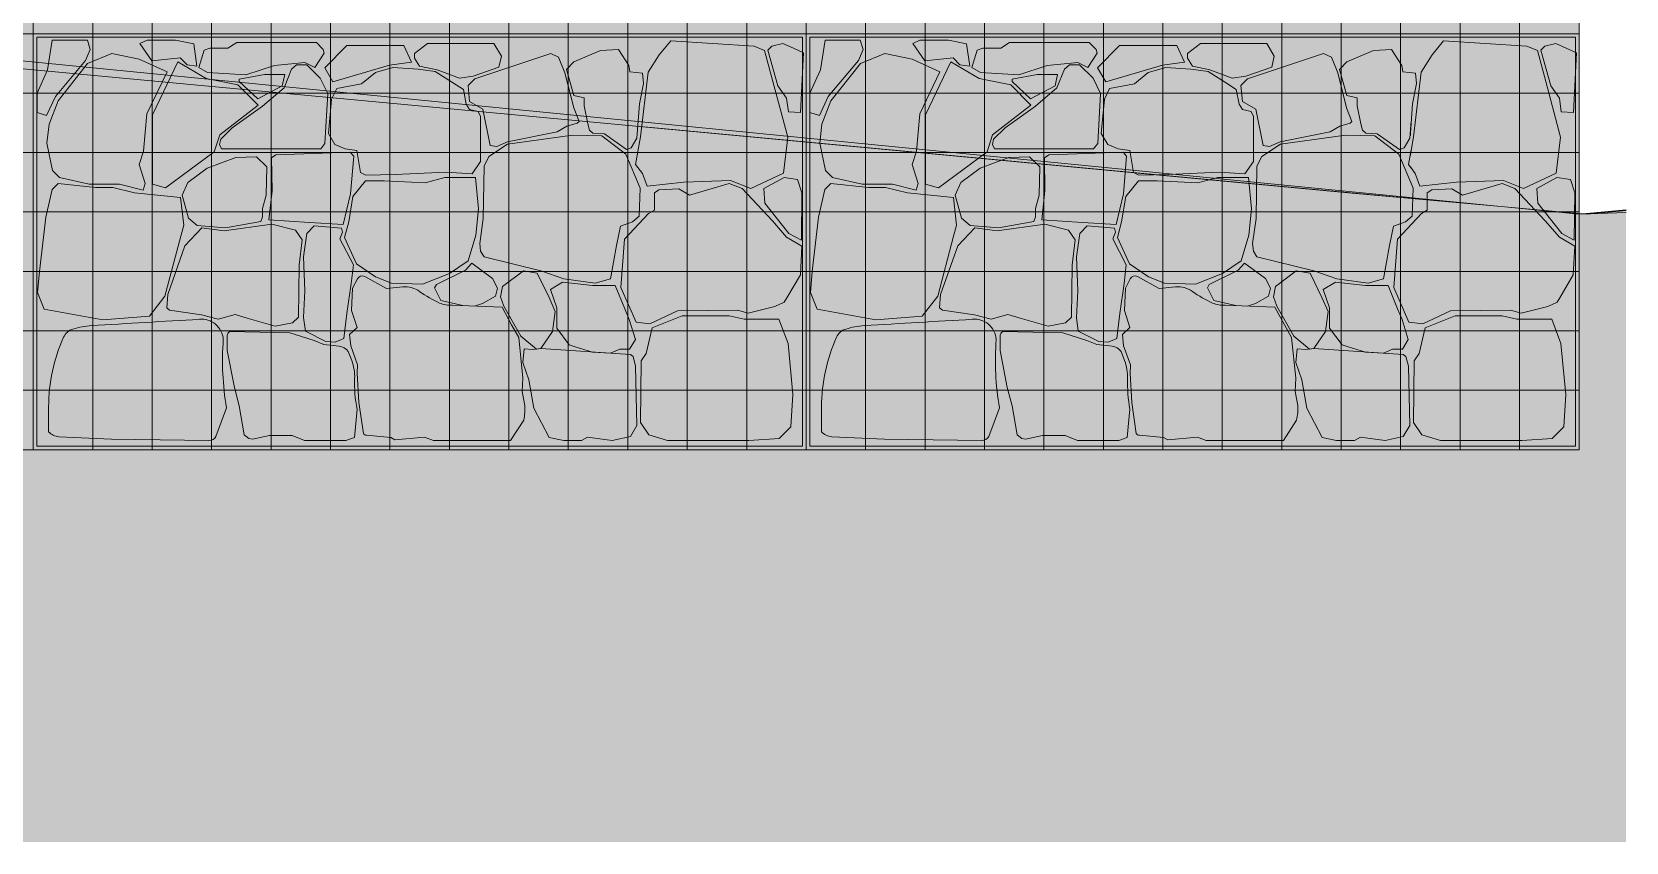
# Model space of a CAD drawing. Header units: centimetres. Extents: x -4381 to 5639, y -3920 to 4826.
# Drawn here: x 189.144 to 191.991, y 0.996 to 2.444 of the extents above; entities that cross this region are included whole.
import ezdxf
from ezdxf.xclip import XClip

# ---------------------------------------------------------------- set-up
doc = ezdxf.new("R2010")
doc.units = ezdxf.units.CM
doc.header["$MEASUREMENT"] = 0
doc.header["$XCLIPFRAME"] = 0
doc.set_wipeout_variables(frame=1)
doc.linetypes.add('Wipeout_Contour', pattern=[100, 0, -100])
for name, color, linetype in [('0- SITE', 7, 'Continuous'), ('Drawing & Figure', 7, 'Continuous'), ('Mur de clôture', 7, 'Continuous')]:
    doc.layers.add(name, color=color, linetype=linetype)
for name, color, linetype, lineweight in [('0- SITE_Pen_No__1', 7, 'Continuous', 5), ('0- SITE_Pen_No__18', 9, 'Continuous', 5), ('0_Pen_No__1', 7, 'Continuous', 5), ('Mur de clôture_Pen_No__7', 7, 'Continuous', 5), ('net_Pen_No__1', 7, 'Continuous', 5)]:
    doc.layers.add(name, color=color, linetype=linetype, lineweight=lineweight)
for name, color, linetype, lineweight, true_color in [('0- SITE_Pen_No__102', 7, 'Continuous', 5, 0xcccccc), ('0- SITE_Pen_No__180', 7, 'Continuous', 5, 0xe2e3c6), ('cad-block.com_Pen_No__62', 7, 'Continuous', 5, 0xaaaaaa), ('hatch stone_Pen_No__254', 7, 'Continuous', 13, 0xe8e8e8), ('Mur de clôture_Pen_No__178', 7, 'Continuous', 5, 0xbda888)]:
    doc.layers.add(name, color=color, linetype=linetype, lineweight=lineweight, true_color=true_color)

# ---------------------------------------------------------------- blocks, each defined once
blk = doc.blocks.new('Drawing_15_15', base_point=(-267.6734, 10.6179))
at = {"layer": 'hatch stone_Pen_No__254', "linetype": 'Continuous', "ltscale": 10}
for points in [[(189.1701, 2.294), (189.186, 2.3285), (189.2398, 2.3924), (189.2482, 2.4119), (189.2431, 2.4286), (189.1802, 2.4286), (189.1721, 2.3758), (189.1533, 2.3342), (189.1533, 2.2998)], [(189.3584, 2.3922), (189.4087, 2.3971), (189.4212, 2.3847), (189.4388, 2.3825), (189.433, 2.422), (189.4007, 2.4286), (189.3498, 2.4286), (189.3368, 2.423)], [(189.4516, 2.4109), (189.4424, 2.3798), (189.4576, 2.3712), (189.5262, 2.3668), (189.577, 2.3834), (189.6317, 2.389), (189.6494, 2.3798), (189.6662, 2.4059), (189.6642, 2.4122), (189.652, 2.4245), (189.5098, 2.4245), (189.4941, 2.4144), (189.462, 2.4144)], [(189.978, 2.3808), (189.9824, 2.4004), (189.9692, 2.423), (189.8504, 2.423), (189.8272, 2.4051), (189.8275, 2.3967), (189.8364, 2.3822), (189.8676, 2.3759), (189.9075, 2.361), (189.9318, 2.3643)], [(190.2425, 2.1679), (190.308, 2.1749), (190.3917, 2.1784), (190.4277, 2.164), (190.486, 2.1915), (190.4938, 2.2553), (190.4674, 2.3552), (190.4523, 2.4102), (190.4336, 2.4183), (190.2848, 2.4276), (190.2644, 2.4027), (190.2445, 2.3719), (190.2309, 2.2564), (190.2221, 2.2069), (190.2342, 2.1909)], [(190.5166, 2.2994), (190.5218, 2.4061), (190.5038, 2.4145), (190.4849, 2.4227), (190.4654, 2.4179), (190.4582, 2.4107), (190.4761, 2.3472), (190.4918, 2.325), (190.495, 2.3011)], [(190.5502, 2.294), (190.5662, 2.3285), (190.62, 2.3924), (190.6284, 2.4119), (190.6233, 2.4286), (190.5604, 2.4286), (190.5522, 2.3758), (190.5334, 2.3342), (190.5334, 2.2998)], [(190.7386, 2.3922), (190.7889, 2.3971), (190.8013, 2.3847), (190.819, 2.3825), (190.8131, 2.422), (190.7809, 2.4286), (190.7299, 2.4286), (190.717, 2.423)], [(190.8318, 2.4109), (190.8226, 2.3798), (190.8378, 2.3712), (190.9064, 2.3668), (190.9572, 2.3834), (191.0118, 2.389), (191.0296, 2.3798), (191.0463, 2.4059), (191.0444, 2.4122), (191.0321, 2.4245), (190.89, 2.4245), (190.8742, 2.4144), (190.8421, 2.4144)], [(191.3582, 2.3808), (191.3626, 2.4004), (191.3494, 2.423), (191.2306, 2.423), (191.2073, 2.4051), (191.2077, 2.3967), (191.2165, 2.3822), (191.2477, 2.3759), (191.2876, 2.361), (191.312, 2.3643)], [(191.6227, 2.1679), (191.6881, 2.1749), (191.7719, 2.1784), (191.8078, 2.164), (191.8661, 2.1915), (191.8739, 2.2553), (191.8475, 2.3552), (191.8324, 2.4102), (191.8138, 2.4183), (191.665, 2.4276), (191.6445, 2.4027), (191.6247, 2.3719), (191.6111, 2.2564), (191.6023, 2.2069), (191.6144, 2.1909)], [(191.8967, 2.2994), (191.902, 2.4061), (191.884, 2.4145), (191.865, 2.4227), (191.8455, 2.4179), (191.8383, 2.4107), (191.8563, 2.3472), (191.8719, 2.325), (191.8751, 2.3011)], [(189.3426, 2.1611), (189.3466, 2.1727), (189.3357, 2.2068), (189.3436, 2.2306), (189.3494, 2.2971), (189.3854, 2.3725), (189.3355, 2.3951), (189.287, 2.405), (189.2433, 2.3869), (189.1907, 2.3203), (189.1748, 2.2785), (189.1707, 2.2449), (189.1808, 2.196), (189.1933, 2.1835), (189.2462, 2.1714), (189.3004, 2.1714)], [(189.6814, 2.3546), (189.7827, 2.3842), (189.822, 2.3898), (189.8084, 2.4195), (189.7062, 2.4195), (189.6669, 2.3797)], [(189.9624, 2.2404), (189.974, 2.2388), (189.9931, 2.2474), (190.0819, 2.2649), (190.0992, 2.2752), (190.1178, 2.2804), (190.1211, 2.2836), (190.1115, 2.3078), (190.096, 2.3707), (190.0843, 2.3983), (190.0705, 2.4049), (189.9349, 2.3599), (189.9228, 2.3477), (189.9253, 2.3191), (189.9491, 2.3054)], [(190.14, 2.2678), (190.146, 2.2628), (190.1663, 2.2618), (190.2059, 2.2336), (190.2142, 2.2364), (190.2242, 2.2538), (190.229, 2.315), (190.2362, 2.3517), (190.2345, 2.3699), (190.2116, 2.3724), (190.2099, 2.3835), (190.1918, 2.412), (190.1593, 2.4104), (190.1116, 2.3901), (190.0989, 2.3763), (190.112, 2.3298), (190.1304, 2.3256), (190.1304, 2.3117), (190.1367, 2.2793)], [(190.7228, 2.1611), (190.7267, 2.1727), (190.7159, 2.2068), (190.7237, 2.2306), (190.7296, 2.2971), (190.7656, 2.3725), (190.7157, 2.3951), (190.6672, 2.405), (190.6235, 2.3869), (190.5709, 2.3203), (190.5549, 2.2785), (190.5509, 2.2449), (190.561, 2.196), (190.5735, 2.1835), (190.6264, 2.1714), (190.6806, 2.1714)], [(191.0615, 2.3546), (191.1629, 2.3842), (191.2022, 2.3898), (191.1886, 2.4195), (191.0864, 2.4195), (191.0471, 2.3797)], [(191.3426, 2.2404), (191.3542, 2.2388), (191.3732, 2.2474), (191.4621, 2.2649), (191.4793, 2.2752), (191.4979, 2.2804), (191.5013, 2.2836), (191.4916, 2.3078), (191.4762, 2.3707), (191.4645, 2.3983), (191.4507, 2.4049), (191.315, 2.3599), (191.3029, 2.3477), (191.3055, 2.3191), (191.3293, 2.3054)], [(191.5201, 2.2678), (191.5261, 2.2628), (191.5464, 2.2618), (191.586, 2.2336), (191.5944, 2.2364), (191.6043, 2.2538), (191.6091, 2.315), (191.6164, 2.3517), (191.6147, 2.3699), (191.5918, 2.3724), (191.5901, 2.3835), (191.5719, 2.412), (191.5395, 2.4104), (191.4918, 2.3901), (191.479, 2.3763), (191.4922, 2.3298), (191.5105, 2.3256), (191.5105, 2.3117), (191.5168, 2.2793)], [(189.4049, 2.3902), (189.3596, 2.2952), (189.3596, 2.1714), (189.3827, 2.1651), (189.4696, 2.2295), (189.4794, 2.2595), (189.5479, 2.3127), (189.5119, 2.3488), (189.4552, 2.3604)], [(189.6167, 2.3846), (189.6075, 2.3768), (189.5943, 2.3435), (189.5559, 2.3109), (189.5016, 2.272), (189.4812, 2.2517), (189.4792, 2.2427), (189.4828, 2.2345), (189.6598, 2.2345), (189.6672, 2.244), (189.6723, 2.3336), (189.6588, 2.3609), (189.6348, 2.3849)], [(189.5142, 2.3551), (189.5473, 2.3238), (189.5911, 2.3472), (189.5956, 2.3677), (189.5593, 2.3677), (189.5142, 2.3591)], [(189.7243, 2.2316), (189.731, 2.1924), (189.7404, 2.1875), (189.7928, 2.189), (189.8837, 2.1932), (189.9301, 2.1903), (189.9452, 2.2123), (189.9454, 2.2922), (189.941, 2.3014), (189.9254, 2.3052), (189.9195, 2.3146), (189.9145, 2.341), (189.8952, 2.3532), (189.8643, 2.3727), (189.8337, 2.3772), (189.7888, 2.3798), (189.7574, 2.3711), (189.7328, 2.3508), (189.6883, 2.3423), (189.6791, 2.3232), (189.6736, 2.2621), (189.6851, 2.2425), (189.7037, 2.2346)], [(190.785, 2.3902), (190.7398, 2.2952), (190.7398, 2.1714), (190.7629, 2.1651), (190.8498, 2.2295), (190.8595, 2.2595), (190.9281, 2.3127), (190.892, 2.3488), (190.8353, 2.3604)], [(190.9969, 2.3846), (190.9877, 2.3768), (190.9744, 2.3435), (190.9361, 2.3109), (190.8818, 2.272), (190.8614, 2.2517), (190.8593, 2.2427), (190.8629, 2.2345), (191.04, 2.2345), (191.0474, 2.244), (191.0525, 2.3336), (191.0389, 2.3609), (191.0149, 2.3849)], [(190.8944, 2.3551), (190.9274, 2.3238), (190.9712, 2.3472), (190.9757, 2.3677), (190.9394, 2.3677), (190.8944, 2.3591)], [(191.1044, 2.2316), (191.1111, 2.1924), (191.1205, 2.1875), (191.1729, 2.189), (191.2639, 2.1932), (191.3102, 2.1903), (191.3253, 2.2123), (191.3255, 2.2922), (191.3211, 2.3014), (191.3056, 2.3052), (191.2996, 2.3146), (191.2946, 2.341), (191.2754, 2.3532), (191.2445, 2.3727), (191.2138, 2.3772), (191.169, 2.3798), (191.1376, 2.3711), (191.113, 2.3508), (191.0685, 2.3423), (191.0592, 2.3232), (191.0537, 2.2621), (191.0653, 2.2425), (191.0838, 2.2346)], [(189.9515, 2.0419), (190.0528, 2.0168), (190.0938, 2.0023), (190.1499, 1.9946), (190.1773, 2.0027), (190.188, 2.062), (190.1951, 2.0967), (190.2167, 2.1046), (190.2285, 2.1142), (190.2302, 2.1643), (190.2048, 2.225), (190.1617, 2.258), (190.1096, 2.2589), (189.9935, 2.2428), (189.9602, 2.221), (189.9514, 2.204), (189.9501, 2.1103), (189.9438, 2.0656), (189.9454, 2.0519)], [(191.3316, 2.0419), (191.4329, 2.0168), (191.474, 2.0023), (191.5301, 1.9946), (191.5575, 2.0027), (191.5682, 2.062), (191.5753, 2.0967), (191.5968, 2.1046), (191.6087, 2.1142), (191.6104, 2.1643), (191.5849, 2.225), (191.5419, 2.258), (191.4897, 2.2589), (191.3736, 2.2428), (191.3403, 2.221), (191.3316, 2.204), (191.3303, 2.1103), (191.3239, 2.0656), (191.3255, 2.0519)], [(189.4394, 2.0978), (189.4897, 2.0935), (189.5531, 2.1047), (189.5558, 2.1134), (189.5558, 2.128), (189.5624, 2.1519), (189.5634, 2.2024), (189.5453, 2.2206), (189.5085, 2.2192), (189.4573, 2.1999), (189.4227, 2.1743), (189.4126, 2.152), (189.4238, 2.1108)], [(189.5672, 2.1082), (189.6398, 2.1033), (189.6999, 2.0994), (189.7132, 2.1542), (189.7187, 2.2218), (189.7126, 2.2288), (189.5798, 2.2243), (189.5721, 2.2185), (189.5729, 2.1599)], [(190.8196, 2.0978), (190.8699, 2.0935), (190.9333, 2.1047), (190.9359, 2.1134), (190.936, 2.128), (190.9425, 2.1519), (190.9436, 2.2024), (190.9255, 2.2206), (190.8886, 2.2192), (190.8374, 2.1999), (190.8029, 2.1743), (190.7927, 2.152), (190.8039, 2.1108)], [(190.9474, 2.1082), (191.02, 2.1033), (191.08, 2.0994), (191.0933, 2.1542), (191.0989, 2.2218), (191.0927, 2.2288), (190.96, 2.2243), (190.9522, 2.2185), (190.953, 2.1599)], [(189.1661, 1.9484), (189.271, 1.9293), (189.3538, 1.9358), (189.3814, 1.9718), (189.4098, 2.0789), (189.4151, 2.0984), (189.4094, 2.1476), (189.3271, 2.1561), (189.2883, 2.1655), (189.2578, 2.1655), (189.1908, 2.1731), (189.18, 2.1623), (189.1687, 2.1125), (189.1574, 2.0158), (189.154, 1.9782)], [(189.7024, 2.0762), (189.7239, 2.0295), (189.7577, 2.0059), (189.7863, 1.9948), (189.8416, 1.993), (189.8897, 2.0123), (189.9232, 2.0348), (189.937, 2.0807), (189.9414, 2.1275), (189.9362, 2.1836), (189.8814, 2.1836), (189.8462, 2.1741), (189.7732, 2.1776), (189.7397, 2.1776), (189.7172, 2.1493), (189.7098, 2.1043)], [(190.2229, 1.9252), (190.2476, 1.9219), (190.297, 1.9453), (190.4043, 1.9466), (190.4229, 1.9414), (190.4708, 1.953), (190.4872, 1.9609), (190.4924, 1.9686), (190.5164, 2.0096), (190.5188, 2.0608), (190.4917, 2.0767), (190.4663, 2.1061), (190.4121, 2.1638), (190.3892, 2.1729), (190.3185, 2.1521), (190.2991, 2.1635), (190.2636, 2.1615), (190.2556, 2.1559), (190.2556, 2.1249), (190.245, 2.119), (190.2023, 2.0734), (190.196, 1.9871)], [(190.4513, 2.1639), (190.4527, 2.1376), (190.4958, 2.0832), (190.5182, 2.0714), (190.5192, 2.1562), (190.5113, 2.1802), (190.4871, 2.1833)], [(190.5462, 1.9484), (190.6511, 1.9293), (190.734, 1.9358), (190.7615, 1.9718), (190.7899, 2.0789), (190.7952, 2.0984), (190.7896, 2.1476), (190.7073, 2.1561), (190.6684, 2.1655), (190.6379, 2.1655), (190.5709, 2.1731), (190.5601, 2.1623), (190.5489, 2.1125), (190.5376, 2.0158), (190.5341, 1.9782)], [(191.0826, 2.0762), (191.1041, 2.0295), (191.1379, 2.0059), (191.1664, 1.9948), (191.2217, 1.993), (191.2698, 2.0123), (191.3033, 2.0348), (191.3172, 2.0807), (191.3216, 2.1275), (191.3163, 2.1836), (191.2616, 2.1836), (191.2263, 2.1741), (191.1534, 2.1776), (191.1199, 2.1776), (191.0973, 2.1493), (191.0899, 2.1043)], [(191.603, 1.9252), (191.6278, 1.9219), (191.6771, 1.9453), (191.7845, 1.9466), (191.8031, 1.9414), (191.851, 1.953), (191.8674, 1.9609), (191.8725, 1.9686), (191.8965, 2.0096), (191.899, 2.0608), (191.8718, 2.0767), (191.8464, 2.1061), (191.7923, 2.1638), (191.7693, 2.1729), (191.6987, 2.1521), (191.6793, 2.1635), (191.6437, 2.1615), (191.6358, 2.1559), (191.6358, 2.1249), (191.6252, 2.119), (191.5825, 2.0734), (191.5762, 1.9871)], [(191.8315, 2.1639), (191.8329, 2.1376), (191.876, 2.0832), (191.8983, 2.0714), (191.8993, 2.1562), (191.8915, 2.1802), (191.8672, 2.1833)], [(189.3848, 1.9507), (189.39, 1.9467), (189.4472, 1.9382), (189.4766, 1.9306), (189.5068, 1.9391), (189.5285, 1.9321), (189.5787, 1.9177), (189.6095, 1.9237), (189.6204, 1.9339), (189.6214, 2.0268), (189.6269, 2.0724), (189.6149, 2.0897), (189.5725, 2.1003), (189.4875, 2.088), (189.4476, 2.0934), (189.4174, 2.0614), (189.3866, 1.9745)], [(189.669, 1.8904), (189.6856, 1.8894), (189.701, 1.8962), (189.7065, 1.9403), (189.7142, 1.9944), (189.7181, 2.0273), (189.6938, 2.0737), (189.6987, 2.086), (189.6971, 2.0929), (189.6482, 2.0973), (189.635, 2.0834), (189.6289, 2.042), (189.6315, 1.9809), (189.6292, 1.9334), (189.6324, 1.9088)], [(190.7649, 1.9507), (190.7701, 1.9467), (190.8273, 1.9382), (190.8568, 1.9306), (190.887, 1.9391), (190.9087, 1.9321), (190.9588, 1.9177), (190.9897, 1.9237), (191.0006, 1.9339), (191.0016, 2.0268), (191.0071, 2.0724), (190.9951, 2.0897), (190.9527, 2.1003), (190.8677, 2.088), (190.8277, 2.0934), (190.7976, 2.0614), (190.7667, 1.9745)], [(191.0492, 1.8904), (191.0658, 1.8894), (191.0812, 1.8962), (191.0867, 1.9403), (191.0944, 1.9944), (191.0982, 2.0273), (191.074, 2.0737), (191.0788, 2.086), (191.0772, 2.0929), (191.0283, 2.0973), (191.0152, 2.0834), (191.0091, 2.042), (191.0116, 1.9809), (191.0093, 1.9334), (191.0126, 1.9088)], [(189.8744, 1.9639), (189.9134, 1.9547), (189.9343, 1.9538), (189.9489, 1.9583), (189.972, 1.9715), (189.9754, 1.9859), (189.9666, 2.0029), (189.9294, 2.0304), (189.9182, 2.0182), (189.8663, 1.9921), (189.8628, 1.9865)], [(191.2545, 1.9639), (191.2936, 1.9547), (191.3145, 1.9538), (191.3291, 1.9583), (191.3522, 1.9715), (191.3555, 1.9859), (191.3468, 2.0029), (191.3096, 2.0304), (191.2983, 2.0182), (191.2464, 1.9921), (191.243, 1.9865)], [(189.7922, 1.7148), (189.8454, 1.7198), (189.861, 1.714), (189.9987, 1.714), (190.0223, 1.7503, 0.078557), (190.0241, 1.7762), (190.0196, 1.8011), (190.0207, 1.8253), (190.0133, 1.8976), (190.0003, 1.9204), (189.9837, 1.9517), (189.8945, 1.9555, -0.129508), (189.8722, 1.9593, -0.047136), (189.8363, 1.98, 0.178869), (189.8062, 1.9881), (189.7771, 1.9855), (189.7383, 2.0069, 0.402294), (189.7252, 2.0026), (189.7165, 1.9861), (189.7149, 1.9461), (189.7247, 1.9154), (189.7113, 1.9033), (189.7134, 1.8827), (189.7254, 1.849), (189.725, 1.8338), (189.7279, 1.7817), (189.736, 1.7265, 0.271244), (189.7415, 1.7233), (189.7848, 1.7194)], [(189.9809, 1.9703), (189.9866, 1.9536), (190.0174, 1.8999), (190.0454, 1.8771), (190.0531, 1.8779), (190.0739, 1.9085), (190.0787, 1.9444), (190.0676, 1.9693), (190.0465, 2.0126), (190.0217, 2.0169), (189.9843, 1.9891)], [(190.1141, 1.8813), (190.1452, 1.8717), (190.1774, 1.8695), (190.1938, 1.877), (190.2111, 1.877), (190.2217, 1.8939), (190.2106, 1.9296), (190.2027, 1.9491), (190.1858, 1.9907), (190.1454, 1.9907), (190.0916, 1.9966), (190.07, 1.9835), (190.0812, 1.951), (190.0812, 1.9143), (190.1036, 1.8849)], [(191.1723, 1.7148), (191.2256, 1.7198), (191.2412, 1.714), (191.3788, 1.714), (191.4024, 1.7503, 0.078557), (191.4043, 1.7762), (191.3998, 1.8011), (191.4008, 1.8253), (191.3935, 1.8976), (191.3805, 1.9204), (191.3638, 1.9517), (191.2747, 1.9555, -0.129508), (191.2523, 1.9593, -0.047136), (191.2165, 1.98, 0.178869), (191.1864, 1.9881), (191.1572, 1.9855), (191.1184, 2.0069, 0.402294), (191.1054, 2.0026), (191.0967, 1.9861), (191.095, 1.9461), (191.1048, 1.9154), (191.0914, 1.9033), (191.0935, 1.8827), (191.1056, 1.849), (191.1051, 1.8338), (191.108, 1.7817), (191.1161, 1.7265, 0.271244), (191.1216, 1.7233), (191.1649, 1.7194)], [(191.361, 1.9703), (191.3668, 1.9536), (191.3975, 1.8999), (191.4256, 1.8771), (191.4332, 1.8779), (191.4541, 1.9085), (191.4588, 1.9444), (191.4477, 1.9693), (191.4267, 2.0126), (191.4018, 2.0169), (191.3645, 1.9891)], [(191.4942, 1.8813), (191.5254, 1.8717), (191.5575, 1.8695), (191.5739, 1.877), (191.5912, 1.877), (191.6018, 1.8939), (191.5908, 1.9296), (191.5828, 1.9491), (191.5659, 1.9907), (191.5256, 1.9907), (191.4718, 1.9966), (191.4501, 1.9835), (191.4613, 1.951), (191.4613, 1.9143), (191.4838, 1.8849)], [(190.2792, 1.714), (190.3439, 1.714), (190.4242, 1.714), (190.4786, 1.7175), (190.4993, 1.7382), (190.503, 1.7962), (190.4944, 1.8869), (190.478, 1.9304), (190.4157, 1.9304), (190.3891, 1.9366), (190.3054, 1.9366), (190.2519, 1.9152), (190.2412, 1.8691), (190.2321, 1.8561), (190.2311, 1.746), (190.2458, 1.7238)], [(191.6593, 1.714), (191.724, 1.714), (191.8044, 1.714), (191.8588, 1.7175), (191.8795, 1.7382), (191.8832, 1.7962), (191.8745, 1.8869), (191.8581, 1.9304), (191.7958, 1.9304), (191.7693, 1.9366), (191.6856, 1.9366), (191.632, 1.9152), (191.6213, 1.8691), (191.6123, 1.8561), (191.6113, 1.746), (191.626, 1.7238)], [(189.174, 1.7294, 0.202929), (189.1924, 1.7205), (189.2862, 1.716), (189.46, 1.714, 0.315943), (189.4728, 1.7208), (189.4917, 1.772, -0.062601), (189.4859, 1.8944, 0.423499), (189.4431, 1.9302), (189.2503, 1.9189, 0.056058), (189.2172, 1.9128, 0.216368), (189.2007, 1.8984, 0.106349), (189.174, 1.774)], [(189.5233, 1.7239), (189.5315, 1.7172), (189.5382, 1.7162), (189.5684, 1.7229), (189.6091, 1.7229), (189.631, 1.714), (189.7048, 1.714), (189.7199, 1.719), (189.7246, 1.7695, -0.055011), (189.7204, 1.8244, 0.099308), (189.7151, 1.8565), (189.7088, 1.873, 0.204724), (189.6928, 1.8821), (189.6652, 1.8852), (189.6479, 1.8921), (189.6048, 1.9059), (189.4974, 1.9085, 0.262334), (189.4927, 1.9), (189.493, 1.8744), (189.5056, 1.8085), (189.5144, 1.7758)], [(190.5541, 1.7294, 0.202929), (190.5726, 1.7205), (190.6664, 1.716), (190.8401, 1.714, 0.315943), (190.8529, 1.7208), (190.8718, 1.772, -0.062601), (190.8661, 1.8944, 0.423499), (190.8233, 1.9302), (190.6305, 1.9189, 0.056058), (190.5973, 1.9128, 0.216368), (190.5809, 1.8984, 0.106349), (190.5541, 1.774)], [(190.9035, 1.7239), (190.9117, 1.7172), (190.9183, 1.7162), (190.9486, 1.7229), (190.9892, 1.7229), (191.0112, 1.714), (191.0849, 1.714), (191.1, 1.719), (191.1048, 1.7695, -0.055011), (191.1006, 1.8244, 0.099308), (191.0952, 1.8565), (191.0889, 1.873, 0.204724), (191.0729, 1.8821), (191.0454, 1.8852), (191.028, 1.8921), (190.9849, 1.9059), (190.8776, 1.9085, 0.262334), (190.8729, 1.9), (190.8732, 1.8744), (190.8858, 1.8085), (190.8946, 1.7758)], [(190.0678, 1.7189), (190.0938, 1.714), (190.1255, 1.714), (190.136, 1.7198), (190.1803, 1.714), (190.2127, 1.7209), (190.2245, 1.7408), (190.2219, 1.8467), (190.2175, 1.8636), (190.2128, 1.8671), (190.0531, 1.8779), (190.0378, 1.8762), (190.0231, 1.8776), (190.0208, 1.8532), (190.0315, 1.8222), (190.0406, 1.7713)], [(191.448, 1.7189), (191.4739, 1.714), (191.5057, 1.714), (191.5162, 1.7198), (191.5605, 1.714), (191.5929, 1.7209), (191.6047, 1.7408), (191.6021, 1.8467), (191.5977, 1.8636), (191.5929, 1.8671), (191.4332, 1.8779), (191.418, 1.8762), (191.4033, 1.8776), (191.401, 1.8532), (191.4117, 1.8222), (191.4208, 1.7713)]]:
    blk.add_hatch(color=256, dxfattribs=at).paths.add_polyline_path(points)
at = {"layer": 'cad-block.com_Pen_No__62', "linetype": 'Continuous', "ltscale": 10, "flags": 128}
for points in [[(189.3848, 1.9507), (189.3866, 1.9745), (189.4174, 2.0614), (189.4476, 2.0934), (189.4875, 2.088), (189.5725, 2.1003), (189.6149, 2.0897), (189.6269, 2.0724), (189.6214, 2.0268), (189.6204, 1.9339), (189.6095, 1.9237), (189.5787, 1.9177), (189.5285, 1.9321), (189.5068, 1.9391), (189.4766, 1.9306), (189.4472, 1.9382), (189.39, 1.9467), (189.3848, 1.9507)], [(189.669, 1.8904), (189.6324, 1.9088), (189.6292, 1.9334), (189.6315, 1.9809), (189.6289, 2.042), (189.635, 2.0834), (189.6482, 2.0973), (189.6971, 2.0929), (189.6987, 2.086), (189.6938, 2.0737), (189.7181, 2.0273), (189.7142, 1.9944), (189.7065, 1.9403), (189.701, 1.8962), (189.6856, 1.8894), (189.669, 1.8904)], [(190.7649, 1.9507), (190.7667, 1.9745), (190.7976, 2.0614), (190.8277, 2.0934), (190.8677, 2.088), (190.9527, 2.1003), (190.9951, 2.0897), (191.0071, 2.0724), (191.0016, 2.0268), (191.0006, 1.9339), (190.9897, 1.9237), (190.9588, 1.9177), (190.9087, 1.9321), (190.887, 1.9391), (190.8568, 1.9306), (190.8273, 1.9382), (190.7701, 1.9467), (190.7649, 1.9507)], [(191.0492, 1.8904), (191.0126, 1.9088), (191.0093, 1.9334), (191.0116, 1.9809), (191.0091, 2.042), (191.0152, 2.0834), (191.0283, 2.0973), (191.0772, 2.0929), (191.0788, 2.086), (191.074, 2.0737), (191.0982, 2.0273), (191.0944, 1.9944), (191.0867, 1.9403), (191.0812, 1.8962), (191.0658, 1.8894), (191.0492, 1.8904)], [(189.8744, 1.9639), (189.8628, 1.9865), (189.8663, 1.9921), (189.9182, 2.0182), (189.9294, 2.0304), (189.9666, 2.0029), (189.9754, 1.9859), (189.972, 1.9715), (189.9489, 1.9583), (189.9343, 1.9538), (189.9134, 1.9547), (189.8744, 1.9639)], [(191.2545, 1.9639), (191.243, 1.9865), (191.2464, 1.9921), (191.2983, 2.0182), (191.3096, 2.0304), (191.3468, 2.0029), (191.3555, 1.9859), (191.3522, 1.9715), (191.3291, 1.9583), (191.3145, 1.9538), (191.2936, 1.9547), (191.2545, 1.9639)], [(189.9809, 1.9703), (189.9843, 1.9891), (190.0217, 2.0169), (190.0465, 2.0126), (190.0676, 1.9693), (190.0787, 1.9444), (190.0739, 1.9085), (190.0531, 1.8779), (190.0454, 1.8771), (190.0174, 1.8999), (189.9866, 1.9536), (189.9809, 1.9703)], [(190.1141, 1.8813), (190.1452, 1.8717), (190.1774, 1.8695), (190.1938, 1.877), (190.2111, 1.877), (190.2217, 1.8939), (190.2106, 1.9296), (190.2027, 1.9491), (190.1858, 1.9907), (190.1454, 1.9907), (190.0916, 1.9966), (190.07, 1.9835), (190.0812, 1.951), (190.0812, 1.9143), (190.1036, 1.8849), (190.1141, 1.8813)], [(191.361, 1.9703), (191.3645, 1.9891), (191.4018, 2.0169), (191.4267, 2.0126), (191.4477, 1.9693), (191.4588, 1.9444), (191.4541, 1.9085), (191.4332, 1.8779), (191.4256, 1.8771), (191.3975, 1.8999), (191.3668, 1.9536), (191.361, 1.9703)], [(191.4942, 1.8813), (191.5254, 1.8717), (191.5575, 1.8695), (191.5739, 1.877), (191.5912, 1.877), (191.6018, 1.8939), (191.5908, 1.9296), (191.5828, 1.9491), (191.5659, 1.9907), (191.5256, 1.9907), (191.4718, 1.9966), (191.4501, 1.9835), (191.4613, 1.951), (191.4613, 1.9143), (191.4838, 1.8849), (191.4942, 1.8813)], [(190.2792, 1.714), (190.2458, 1.7238), (190.2311, 1.746), (190.2321, 1.8561), (190.2412, 1.8691), (190.2519, 1.9152), (190.3054, 1.9366), (190.3891, 1.9366), (190.4157, 1.9304), (190.478, 1.9304), (190.4944, 1.8869), (190.503, 1.7962), (190.4993, 1.7382), (190.4786, 1.7175), (190.4242, 1.714), (190.3439, 1.714), (190.2792, 1.714)], [(191.6593, 1.714), (191.626, 1.7238), (191.6113, 1.746), (191.6123, 1.8561), (191.6213, 1.8691), (191.632, 1.9152), (191.6856, 1.9366), (191.7693, 1.9366), (191.7958, 1.9304), (191.8581, 1.9304), (191.8745, 1.8869), (191.8832, 1.7962), (191.8795, 1.7382), (191.8588, 1.7175), (191.8044, 1.714), (191.724, 1.714), (191.6593, 1.714)], [(190.0678, 1.7189), (190.0406, 1.7713), (190.0315, 1.8222), (190.0208, 1.8532), (190.0231, 1.8776), (190.0378, 1.8762), (190.0531, 1.8779), (190.2128, 1.8671), (190.2175, 1.8636), (190.2219, 1.8467), (190.2245, 1.7408), (190.2127, 1.7209), (190.1803, 1.714), (190.136, 1.7198), (190.1255, 1.714), (190.0938, 1.714), (190.0678, 1.7189)], [(191.448, 1.7189), (191.4208, 1.7713), (191.4117, 1.8222), (191.401, 1.8532), (191.4033, 1.8776), (191.418, 1.8762), (191.4332, 1.8779), (191.5929, 1.8671), (191.5977, 1.8636), (191.6021, 1.8467), (191.6047, 1.7408), (191.5929, 1.7209), (191.5605, 1.714), (191.5162, 1.7198), (191.5057, 1.714), (191.4739, 1.714), (191.448, 1.7189)]]:
    blk.add_lwpolyline(points, close=True, dxfattribs=at)
for points in [[(189.7922, 1.7148), (189.7848, 1.7194), (189.7415, 1.7233, -0.271244), (189.736, 1.7265), (189.7279, 1.7817), (189.725, 1.8338), (189.7254, 1.849), (189.7134, 1.8827), (189.7113, 1.9033), (189.7247, 1.9154), (189.7149, 1.9461), (189.7165, 1.9861), (189.7252, 2.0026, -0.402294), (189.7383, 2.0069), (189.7771, 1.9855), (189.8062, 1.9881, -0.178869), (189.8363, 1.98, 0.047136), (189.8722, 1.9593, 0.129508), (189.8945, 1.9555), (189.9837, 1.9517), (190.0003, 1.9204), (190.0133, 1.8976), (190.0207, 1.8253), (190.0196, 1.8011), (190.0241, 1.7762, -0.078557), (190.0223, 1.7503), (189.9987, 1.714), (189.861, 1.714), (189.8454, 1.7198), (189.7922, 1.7148)], [(191.1723, 1.7148), (191.1649, 1.7194), (191.1216, 1.7233, -0.271244), (191.1161, 1.7265), (191.108, 1.7817), (191.1051, 1.8338), (191.1056, 1.849), (191.0935, 1.8827), (191.0914, 1.9033), (191.1048, 1.9154), (191.095, 1.9461), (191.0967, 1.9861), (191.1054, 2.0026, -0.402294), (191.1184, 2.0069), (191.1572, 1.9855), (191.1864, 1.9881, -0.178869), (191.2165, 1.98, 0.047136), (191.2523, 1.9593, 0.129508), (191.2747, 1.9555), (191.3638, 1.9517), (191.3805, 1.9204), (191.3935, 1.8976), (191.4008, 1.8253), (191.3998, 1.8011), (191.4043, 1.7762, -0.078557), (191.4024, 1.7503), (191.3788, 1.714), (191.2412, 1.714), (191.2256, 1.7198), (191.1723, 1.7148)], [(189.174, 1.7294), (189.174, 1.774, -0.106349), (189.2007, 1.8984, -0.216368), (189.2172, 1.9128, -0.056058), (189.2503, 1.9189, -0.001113), (189.4431, 1.9302, -0.423499), (189.4859, 1.8944, 0.062601), (189.4917, 1.772), (189.4728, 1.7208, -0.315943), (189.46, 1.714), (189.2862, 1.716), (189.1924, 1.7205, -0.202929), (189.174, 1.7294)], [(189.5233, 1.7239), (189.5144, 1.7758), (189.5056, 1.8085), (189.493, 1.8744), (189.4927, 1.9, -0.262334), (189.4974, 1.9085), (189.6048, 1.9059), (189.6479, 1.8921), (189.6652, 1.8852), (189.6928, 1.8821, -0.204724), (189.7088, 1.873), (189.7151, 1.8565, -0.099308), (189.7204, 1.8244, 0.055011), (189.7246, 1.7695), (189.7199, 1.719), (189.7048, 1.714), (189.631, 1.714), (189.6091, 1.7229), (189.5684, 1.7229), (189.5382, 1.7162), (189.5315, 1.7172), (189.5233, 1.7239)], [(190.5541, 1.7294), (190.5541, 1.774, -0.106349), (190.5809, 1.8984, -0.216368), (190.5973, 1.9128, -0.056058), (190.6305, 1.9189, -0.001113), (190.8233, 1.9302, -0.423499), (190.8661, 1.8944, 0.062601), (190.8718, 1.772), (190.8529, 1.7208, -0.315943), (190.8401, 1.714), (190.6664, 1.716), (190.5726, 1.7205, -0.202929), (190.5541, 1.7294)], [(190.9035, 1.7239), (190.8946, 1.7758), (190.8858, 1.8085), (190.8732, 1.8744), (190.8729, 1.9, -0.262334), (190.8776, 1.9085), (190.9849, 1.9059), (191.028, 1.8921), (191.0454, 1.8852), (191.0729, 1.8821, -0.204724), (191.0889, 1.873), (191.0952, 1.8565, -0.099308), (191.1006, 1.8244, 0.055011), (191.1048, 1.7695), (191.1, 1.719), (191.0849, 1.714), (191.0112, 1.714), (190.9892, 1.7229), (190.9486, 1.7229), (190.9183, 1.7162), (190.9117, 1.7172), (190.9035, 1.7239)]]:
    blk.add_lwpolyline(points, format="xyb", close=True, dxfattribs=at)
at = {"layer": 'net_Pen_No__1', "linetype": 'Continuous', "ltscale": 10, "flags": 128}
for points in [[(187.7663, 2.1219), (189.1464, 2.1219)], [(189.1464, 2.1219), (190.5266, 2.1219)], [(187.7663, 2.0158), (189.1464, 2.0158)], [(189.1464, 2.0158), (190.5266, 2.0158)], [(190.5266, 2.0158), (191.9067, 2.0158)], [(187.7663, 1.9096), (189.1464, 1.9096)], [(189.1464, 1.9096), (190.5266, 1.9096)], [(190.5266, 1.9096), (191.9067, 1.9096)], [(187.7663, 1.8034), (189.1464, 1.8034)], [(189.1464, 1.8034), (190.5266, 1.8034)], [(190.5266, 1.8034), (191.9067, 1.8034)]]:
    blk.add_lwpolyline(points, dxfattribs=at)
at = {"color": 254, "linetype": 'Wipeout_Contour', "lineweight": 0, "ltscale": 758.757441}
blk.add_wipeout([(187.8035, 2.5014), (191.5008, 2.1556), (191.5693, 2.1494), (187.8062, 2.5014)], dxfattribs=at).dxf.layer = '0- SITE'
at = {"color": 254, "linetype": 'Wipeout_Contour', "lineweight": 0, "ltscale": 767.772005}
blk.add_wipeout([(191.9134, 2.1185), (191.9205, 2.1179), (191.9908, 2.1246), (191.9908, 2.1259)], dxfattribs=at).dxf.layer = '0- SITE'
at = {"layer": '0- SITE_Pen_No__102', "linetype": 'Continuous', "ltscale": 10}
blk.add_hatch(color=256, dxfattribs=at).paths.add_polyline_path([(187.8035, 2.5014), (191.5008, 2.1556), (191.5693, 2.1494), (187.8062, 2.5014)])
at = {"layer": '0- SITE_Pen_No__18', "linetype": 'Continuous', "ltscale": 10}
blk.add_hatch(color=256, dxfattribs=at).paths.add_polyline_path([(191.9134, 2.1185), (191.9205, 2.1179), (191.9908, 2.1246), (191.9908, 2.1259)])
at = {"color": 254, "linetype": 'Wipeout_Contour', "lineweight": 0, "ltscale": 767.249162}
blk.add_wipeout([(191.6061, 6.1562), (191.6061, 2.1461), (191.9067, 2.1191), (191.9067, 6.1562)], dxfattribs=at).dxf.layer = 'Mur de clôture'
at = {"layer": 'Mur de clôture_Pen_No__178', "linetype": 'Continuous', "ltscale": 10}
blk.add_hatch(color=256, dxfattribs=at).paths.add_polyline_path([(191.6061, 6.1562), (191.6061, 2.1461), (191.9067, 2.1191), (191.9067, 6.1562)])
at = {"layer": '0- SITE_Pen_No__1', "linetype": 'Continuous', "ltscale": 10}
blk.add_line((191.9908, 2.1259), (191.9134, 2.1185), dxfattribs=at)
at = {"layer": '0_Pen_No__1', "linetype": 'Continuous', "ltscale": 10}
blk.add_line((191.9068, 2.1179), (191.9908, 2.1212), dxfattribs=at)
at = {"layer": 'cad-block.com_Pen_No__62', "linetype": 'Continuous', "ltscale": 10, "flags": 128}
for points in [[(191.8967, 2.2994), (191.902, 2.4061), (191.884, 2.4145), (191.865, 2.4227), (191.8455, 2.4179), (191.8383, 2.4107), (191.8563, 2.3472), (191.8719, 2.325), (191.8751, 2.3011), (191.8967, 2.2994)], [(191.8315, 2.1639), (191.8329, 2.1376), (191.876, 2.0832), (191.8983, 2.0714), (191.8993, 2.1562), (191.8915, 2.1802), (191.8672, 2.1833), (191.8315, 2.1639)]]:
    blk.add_lwpolyline(points, close=True, dxfattribs=at)
at = {"layer": 'Mur de clôture_Pen_No__7', "linetype": 'Continuous', "ltscale": 10}
blk.add_line((191.9067, 6.1562), (191.9067, 2.1191), dxfattribs=at)
at = {"layer": 'net_Pen_No__1', "linetype": 'Continuous', "ltscale": 10, "flags": 128}
for points in [[(191.6944, 3.1836), (191.6944, 2.4404)], [(191.8006, 3.1836), (191.8006, 2.4404)], [(191.6944, 2.4404), (191.6944, 1.6973)], [(191.8006, 2.4404), (191.8006, 1.6973)], [(190.5266, 2.1219), (191.9067, 2.1219)]]:
    blk.add_lwpolyline(points, dxfattribs=at)
at = {"color": 254, "linetype": 'Wipeout_Contour', "lineweight": 0, "ltscale": 1671.77046}
blk.add_wipeout([(179.4853, 5.4131), (179.4853, 3.1827), (181.1878, 3.0031), (181.4619, 2.9897), (187.4252, 2.5376), (187.8062, 2.5014), (191.5693, 2.1494), (191.6061, 2.1461), (191.6061, 5.4131)], dxfattribs=at).dxf.layer = 'Mur de clôture'
at = {"layer": '0- SITE_Pen_No__180', "linetype": 'Continuous', "lineweight": 0, "ltscale": 10, "true_color": 0x383831}
blk.add_hatch(color=250, dxfattribs=at).paths.add_polyline_path([(150.8555, 0.9963), (191.9908, 0.9963), (191.9908, 2.1246), (191.9205, 2.1179), (191.5008, 2.1556), (187.8035, 2.5014), (187.4252, 2.5376), (181.4619, 2.9897), (181.1861, 3.0031), (180.7554, 3.0485), (176.89, 3.4563), (170.3282, 3.9956), (169.4763, 4.0562), (166.3708, 4.4948), (166.2162, 4.5439), (165.9513, 4.5439), (161.182, 5.0048), (160.5851, 5.0809), (159.2778, 5.1364), (159.0078, 5.1364), (157.2074, 5.1364), (156.5896, 5.1363), (151.1847, 5.1363), (151.0615, 5.1363), (150.8555, 5.1455)])
at = {"layer": '0_Pen_No__1', "linetype": 'Continuous', "lineweight": 0, "ltscale": 10, "true_color": 0x000000}
blk.add_hatch(color=18, dxfattribs=at).paths.add_polyline_path([(150.8555, 5.1482), (150.8555, 0.9963), (191.9908, 0.9963), (191.9908, 2.1212), (191.9068, 2.1179), (188.9123, 2.4127), (187.1039, 2.562), (179.4853, 3.1817), (177.5688, 3.3847), (175.805, 3.5455), (169.6156, 4.1104), (166.2312, 4.5836), (163.6783, 4.7817), (160.5633, 5.0818), (159.28, 5.1364), (157.0853, 5.1364), (157.0853, 5.1413), (150.9484, 5.1413)])
at = {"layer": 'Mur de clôture_Pen_No__178', "linetype": 'Continuous', "ltscale": 10}
blk.add_hatch(color=256, dxfattribs=at).paths.add_polyline_path([(179.4853, 5.4131), (179.4853, 3.1827), (181.1878, 3.0031), (181.4619, 2.9897), (187.4252, 2.5376), (187.8062, 2.5014), (191.5693, 2.1494), (191.6061, 2.1461), (191.6061, 5.4131)])
at = {"layer": '0- SITE_Pen_No__1', "linetype": 'Continuous', "ltscale": 10}
blk.add_line((191.5693, 2.1494), (190.2374, 2.274), dxfattribs=at)
at = {"layer": '0- SITE_Pen_No__1', "linetype": 'Continuous', "ltscale": 10, "flags": 128}
blk.add_lwpolyline([(150.8555, 5.1455), (151.0615, 5.1363), (151.1847, 5.1363), (156.5896, 5.1363), (157.2074, 5.1364), (159.0078, 5.1364), (159.2778, 5.1364), (160.5851, 5.0809), (161.182, 5.0048), (165.9513, 4.5439), (166.2162, 4.5439), (166.3708, 4.4948), (169.4763, 4.0562), (170.3282, 3.9956), (176.89, 3.4563), (180.7554, 3.0485), (181.1861, 3.0031), (181.4619, 2.9897), (187.4252, 2.5376), (187.8035, 2.5014), (191.5008, 2.1556), (191.9205, 2.1179), (191.9908, 2.1246)], dxfattribs=at)
at = {"layer": '0_Pen_No__1', "linetype": 'Continuous', "ltscale": 10}
blk.add_line((188.9123, 2.4127), (191.9068, 2.1179), dxfattribs=at)
at = {"layer": 'cad-block.com_Pen_No__62', "linetype": 'Continuous', "ltscale": 10, "flags": 128}
for points in [[(189.1701, 2.294), (189.1533, 2.2998), (189.1533, 2.3342), (189.1721, 2.3758), (189.1802, 2.4286), (189.2431, 2.4286), (189.2482, 2.4119), (189.2398, 2.3924), (189.186, 2.3285), (189.1701, 2.294)], [(189.3584, 2.3922), (189.3368, 2.423), (189.3498, 2.4286), (189.4007, 2.4286), (189.433, 2.422), (189.4388, 2.3825), (189.4212, 2.3847), (189.4087, 2.3971), (189.3584, 2.3922)], [(189.4516, 2.4109), (189.4424, 2.3798), (189.4576, 2.3712), (189.5262, 2.3668), (189.577, 2.3834), (189.6317, 2.389), (189.6494, 2.3798), (189.6662, 2.4059), (189.6642, 2.4122), (189.652, 2.4245), (189.5098, 2.4245), (189.4941, 2.4144), (189.462, 2.4144), (189.4516, 2.4109)], [(189.978, 2.3808), (189.9318, 2.3643), (189.9075, 2.361), (189.8676, 2.3759), (189.8364, 2.3822), (189.8275, 2.3967), (189.8272, 2.4051), (189.8504, 2.423), (189.9692, 2.423), (189.9824, 2.4004), (189.978, 2.3808)], [(190.2425, 2.1679), (190.2342, 2.1909), (190.2221, 2.2069), (190.2309, 2.2564), (190.2445, 2.3719), (190.2644, 2.4027), (190.2848, 2.4276), (190.4336, 2.4183), (190.4523, 2.4102), (190.4674, 2.3552), (190.4938, 2.2553), (190.486, 2.1915), (190.4277, 2.164), (190.3917, 2.1784), (190.308, 2.1749), (190.2425, 2.1679)], [(190.5166, 2.2994), (190.5218, 2.4061), (190.5038, 2.4145), (190.4849, 2.4227), (190.4654, 2.4179), (190.4582, 2.4107), (190.4761, 2.3472), (190.4918, 2.325), (190.495, 2.3011), (190.5166, 2.2994)], [(190.5502, 2.294), (190.5334, 2.2998), (190.5334, 2.3342), (190.5522, 2.3758), (190.5604, 2.4286), (190.6233, 2.4286), (190.6284, 2.4119), (190.62, 2.3924), (190.5662, 2.3285), (190.5502, 2.294)], [(190.7386, 2.3922), (190.717, 2.423), (190.7299, 2.4286), (190.7809, 2.4286), (190.8131, 2.422), (190.819, 2.3825), (190.8013, 2.3847), (190.7889, 2.3971), (190.7386, 2.3922)], [(190.8318, 2.4109), (190.8226, 2.3798), (190.8378, 2.3712), (190.9064, 2.3668), (190.9572, 2.3834), (191.0118, 2.389), (191.0296, 2.3798), (191.0463, 2.4059), (191.0444, 2.4122), (191.0321, 2.4245), (190.89, 2.4245), (190.8742, 2.4144), (190.8421, 2.4144), (190.8318, 2.4109)], [(191.3582, 2.3808), (191.312, 2.3643), (191.2876, 2.361), (191.2477, 2.3759), (191.2165, 2.3822), (191.2077, 2.3967), (191.2073, 2.4051), (191.2306, 2.423), (191.3494, 2.423), (191.3626, 2.4004), (191.3582, 2.3808)], [(191.6227, 2.1679), (191.6144, 2.1909), (191.6023, 2.2069), (191.6111, 2.2564), (191.6247, 2.3719), (191.6445, 2.4027), (191.665, 2.4276), (191.8138, 2.4183), (191.8324, 2.4102), (191.8475, 2.3552), (191.8739, 2.2553), (191.8661, 2.1915), (191.8078, 2.164), (191.7719, 2.1784), (191.6881, 2.1749), (191.6227, 2.1679)], [(189.3426, 2.1611), (189.3004, 2.1714), (189.2462, 2.1714), (189.1933, 2.1835), (189.1808, 2.196), (189.1707, 2.2449), (189.1748, 2.2785), (189.1907, 2.3203), (189.2433, 2.3869), (189.287, 2.405), (189.3355, 2.3951), (189.3854, 2.3725), (189.3494, 2.2971), (189.3436, 2.2306), (189.3357, 2.2068), (189.3466, 2.1727), (189.3426, 2.1611)], [(189.6814, 2.3546), (189.6669, 2.3797), (189.7062, 2.4195), (189.8084, 2.4195), (189.822, 2.3898), (189.7827, 2.3842), (189.6814, 2.3546)], [(189.9624, 2.2404), (189.9491, 2.3054), (189.9253, 2.3191), (189.9228, 2.3477), (189.9349, 2.3599), (190.0705, 2.4049), (190.0843, 2.3983), (190.096, 2.3707), (190.1115, 2.3078), (190.1211, 2.2836), (190.1178, 2.2804), (190.0992, 2.2752), (190.0819, 2.2649), (189.9931, 2.2474), (189.974, 2.2388), (189.9624, 2.2404)], [(190.14, 2.2678), (190.1367, 2.2793), (190.1304, 2.3117), (190.1304, 2.3256), (190.112, 2.3298), (190.0989, 2.3763), (190.1116, 2.3901), (190.1593, 2.4104), (190.1918, 2.412), (190.2099, 2.3835), (190.2116, 2.3724), (190.2345, 2.3699), (190.2362, 2.3517), (190.229, 2.315), (190.2242, 2.2538), (190.2142, 2.2364), (190.2059, 2.2336), (190.1663, 2.2618), (190.146, 2.2628), (190.14, 2.2678)], [(190.7228, 2.1611), (190.6806, 2.1714), (190.6264, 2.1714), (190.5735, 2.1835), (190.561, 2.196), (190.5509, 2.2449), (190.5549, 2.2785), (190.5709, 2.3203), (190.6235, 2.3869), (190.6672, 2.405), (190.7157, 2.3951), (190.7656, 2.3725), (190.7296, 2.2971), (190.7237, 2.2306), (190.7159, 2.2068), (190.7267, 2.1727), (190.7228, 2.1611)], [(191.0615, 2.3546), (191.0471, 2.3797), (191.0864, 2.4195), (191.1886, 2.4195), (191.2022, 2.3898), (191.1629, 2.3842), (191.0615, 2.3546)], [(191.3426, 2.2404), (191.3293, 2.3054), (191.3055, 2.3191), (191.3029, 2.3477), (191.315, 2.3599), (191.4507, 2.4049), (191.4645, 2.3983), (191.4762, 2.3707), (191.4916, 2.3078), (191.5013, 2.2836), (191.4979, 2.2804), (191.4793, 2.2752), (191.4621, 2.2649), (191.3732, 2.2474), (191.3542, 2.2388), (191.3426, 2.2404)], [(191.5201, 2.2678), (191.5168, 2.2793), (191.5105, 2.3117), (191.5105, 2.3256), (191.4922, 2.3298), (191.479, 2.3763), (191.4918, 2.3901), (191.5395, 2.4104), (191.5719, 2.412), (191.5901, 2.3835), (191.5918, 2.3724), (191.6147, 2.3699), (191.6164, 2.3517), (191.6091, 2.315), (191.6043, 2.2538), (191.5944, 2.2364), (191.586, 2.2336), (191.5464, 2.2618), (191.5261, 2.2628), (191.5201, 2.2678)], [(189.4049, 2.3902), (189.3596, 2.2952), (189.3596, 2.1714), (189.3827, 2.1651), (189.4696, 2.2295), (189.4794, 2.2595), (189.5479, 2.3127), (189.5119, 2.3488), (189.4552, 2.3604), (189.4049, 2.3902)], [(189.6167, 2.3846), (189.6348, 2.3849), (189.6588, 2.3609), (189.6723, 2.3336), (189.6672, 2.244), (189.6598, 2.2345), (189.4828, 2.2345), (189.4792, 2.2427), (189.4812, 2.2517), (189.5016, 2.272), (189.5559, 2.3109), (189.5943, 2.3435), (189.6075, 2.3768), (189.6167, 2.3846)], [(189.5142, 2.3551), (189.5142, 2.3591), (189.5593, 2.3677), (189.5956, 2.3677), (189.5911, 2.3472), (189.5473, 2.3238), (189.5142, 2.3551)], [(189.7243, 2.2316), (189.731, 2.1924), (189.7404, 2.1875), (189.7928, 2.189), (189.8837, 2.1932), (189.9301, 2.1903), (189.9452, 2.2123), (189.9454, 2.2922), (189.941, 2.3014), (189.9254, 2.3052), (189.9195, 2.3146), (189.9145, 2.341), (189.8952, 2.3532), (189.8643, 2.3727), (189.8337, 2.3772), (189.7888, 2.3798), (189.7574, 2.3711), (189.7328, 2.3508), (189.6883, 2.3423), (189.6791, 2.3232), (189.6736, 2.2621), (189.6851, 2.2425), (189.7037, 2.2346), (189.7243, 2.2316)], [(190.785, 2.3902), (190.7398, 2.2952), (190.7398, 2.1714), (190.7629, 2.1651), (190.8498, 2.2295), (190.8595, 2.2595), (190.9281, 2.3127), (190.892, 2.3488), (190.8353, 2.3604), (190.785, 2.3902)], [(190.9969, 2.3846), (191.0149, 2.3849), (191.0389, 2.3609), (191.0525, 2.3336), (191.0474, 2.244), (191.04, 2.2345), (190.8629, 2.2345), (190.8593, 2.2427), (190.8614, 2.2517), (190.8818, 2.272), (190.9361, 2.3109), (190.9744, 2.3435), (190.9877, 2.3768), (190.9969, 2.3846)], [(190.8944, 2.3551), (190.8944, 2.3591), (190.9394, 2.3677), (190.9757, 2.3677), (190.9712, 2.3472), (190.9274, 2.3238), (190.8944, 2.3551)], [(191.1044, 2.2316), (191.1111, 2.1924), (191.1205, 2.1875), (191.1729, 2.189), (191.2639, 2.1932), (191.3102, 2.1903), (191.3253, 2.2123), (191.3255, 2.2922), (191.3211, 2.3014), (191.3056, 2.3052), (191.2996, 2.3146), (191.2946, 2.341), (191.2754, 2.3532), (191.2445, 2.3727), (191.2138, 2.3772), (191.169, 2.3798), (191.1376, 2.3711), (191.113, 2.3508), (191.0685, 2.3423), (191.0592, 2.3232), (191.0537, 2.2621), (191.0653, 2.2425), (191.0838, 2.2346), (191.1044, 2.2316)], [(189.9515, 2.0419), (190.0528, 2.0168), (190.0938, 2.0023), (190.1499, 1.9946), (190.1773, 2.0027), (190.188, 2.062), (190.1951, 2.0967), (190.2167, 2.1046), (190.2285, 2.1142), (190.2302, 2.1643), (190.2048, 2.225), (190.1617, 2.258), (190.1096, 2.2589), (189.9935, 2.2428), (189.9602, 2.221), (189.9514, 2.204), (189.9501, 2.1103), (189.9438, 2.0656), (189.9454, 2.0519), (189.9515, 2.0419)], [(191.3316, 2.0419), (191.4329, 2.0168), (191.474, 2.0023), (191.5301, 1.9946), (191.5575, 2.0027), (191.5682, 2.062), (191.5753, 2.0967), (191.5968, 2.1046), (191.6087, 2.1142), (191.6104, 2.1643), (191.5849, 2.225), (191.5419, 2.258), (191.4897, 2.2589), (191.3736, 2.2428), (191.3403, 2.221), (191.3316, 2.204), (191.3303, 2.1103), (191.3239, 2.0656), (191.3255, 2.0519), (191.3316, 2.0419)], [(189.4394, 2.0978), (189.4238, 2.1108), (189.4126, 2.152), (189.4227, 2.1743), (189.4573, 2.1999), (189.5085, 2.2192), (189.5453, 2.2206), (189.5634, 2.2024), (189.5624, 2.1519), (189.5558, 2.128), (189.5558, 2.1134), (189.5531, 2.1047), (189.4897, 2.0935), (189.4394, 2.0978)], [(189.5672, 2.1082), (189.5729, 2.1599), (189.5721, 2.2185), (189.5798, 2.2243), (189.7126, 2.2288), (189.7187, 2.2218), (189.7132, 2.1542), (189.6999, 2.0994), (189.6398, 2.1033), (189.5672, 2.108)], [(190.8196, 2.0978), (190.8039, 2.1108), (190.7927, 2.152), (190.8029, 2.1743), (190.8374, 2.1999), (190.8886, 2.2192), (190.9255, 2.2206), (190.9436, 2.2024), (190.9425, 2.1519), (190.936, 2.128), (190.9359, 2.1134), (190.9333, 2.1047), (190.8699, 2.0935), (190.8196, 2.0978)], [(190.9474, 2.1082), (190.953, 2.1599), (190.9522, 2.2185), (190.96, 2.2243), (191.0927, 2.2288), (191.0989, 2.2218), (191.0933, 2.1542), (191.08, 2.0994), (191.02, 2.1033), (190.9474, 2.108)], [(189.1661, 1.9484), (189.271, 1.9293), (189.3538, 1.9358), (189.3814, 1.9718), (189.4098, 2.0789), (189.4151, 2.0984), (189.4094, 2.1476), (189.3271, 2.1561), (189.2883, 2.1655), (189.2578, 2.1655), (189.1908, 2.1731), (189.18, 2.1623), (189.1687, 2.1125), (189.1574, 2.0158), (189.154, 1.9782), (189.1661, 1.9484)], [(189.7024, 2.0762), (189.7098, 2.1043), (189.7172, 2.1493), (189.7397, 2.1776), (189.7732, 2.1776), (189.8462, 2.1741), (189.8814, 2.1836), (189.9362, 2.1836), (189.9414, 2.1275), (189.937, 2.0807), (189.9232, 2.0348), (189.8897, 2.0123), (189.8416, 1.993), (189.7863, 1.9948), (189.7577, 2.0059), (189.7239, 2.0295), (189.7024, 2.0762)], [(190.2229, 1.9252), (190.196, 1.9871), (190.2023, 2.0734), (190.245, 2.119), (190.2556, 2.1249), (190.2556, 2.1559), (190.2636, 2.1615), (190.2991, 2.1635), (190.3185, 2.1521), (190.3892, 2.1729), (190.4121, 2.1638), (190.4663, 2.1061), (190.4917, 2.0767), (190.5188, 2.0608), (190.5164, 2.0096), (190.4924, 1.9686), (190.4872, 1.9609), (190.4708, 1.953), (190.4229, 1.9414), (190.4043, 1.9466), (190.297, 1.9453), (190.2476, 1.9219), (190.2229, 1.9252)], [(190.4513, 2.1639), (190.4527, 2.1376), (190.4958, 2.0832), (190.5182, 2.0714), (190.5192, 2.1562), (190.5113, 2.1802), (190.4871, 2.1833), (190.4513, 2.1639)], [(190.5462, 1.9484), (190.6511, 1.9293), (190.734, 1.9358), (190.7615, 1.9718), (190.7899, 2.0789), (190.7952, 2.0984), (190.7896, 2.1476), (190.7073, 2.1561), (190.6684, 2.1655), (190.6379, 2.1655), (190.5709, 2.1731), (190.5601, 2.1623), (190.5489, 2.1125), (190.5376, 2.0158), (190.5341, 1.9782), (190.5462, 1.9484)], [(191.0826, 2.0762), (191.0899, 2.1043), (191.0973, 2.1493), (191.1199, 2.1776), (191.1534, 2.1776), (191.2263, 2.1741), (191.2616, 2.1836), (191.3163, 2.1836), (191.3216, 2.1275), (191.3172, 2.0807), (191.3033, 2.0348), (191.2698, 2.0123), (191.2217, 1.993), (191.1664, 1.9948), (191.1379, 2.0059), (191.1041, 2.0295), (191.0826, 2.0762)], [(191.603, 1.9252), (191.5762, 1.9871), (191.5825, 2.0734), (191.6252, 2.119), (191.6358, 2.1249), (191.6358, 2.1559), (191.6437, 2.1615), (191.6793, 2.1635), (191.6987, 2.1521), (191.7693, 2.1729), (191.7923, 2.1638), (191.8464, 2.1061), (191.8718, 2.0767), (191.899, 2.0608), (191.8965, 2.0096), (191.8725, 1.9686), (191.8674, 1.9609), (191.851, 1.953), (191.8031, 1.9414), (191.7845, 1.9466), (191.6771, 1.9453), (191.6278, 1.9219), (191.603, 1.9252)]]:
    blk.add_lwpolyline(points, close=True, dxfattribs=at)
at = {"layer": 'net_Pen_No__1', "linetype": 'Continuous', "ltscale": 10, "flags": 128}
for points in [[(187.7663, 3.1836), (187.7663, 2.4404), (189.1464, 2.4404), (189.1464, 3.1836), (187.7663, 3.1836)], [(189.1464, 3.1836), (189.1464, 2.4404), (190.5266, 2.4404), (190.5266, 3.1836), (189.1464, 3.1836)], [(190.5266, 3.1836), (190.5266, 2.4404), (191.9067, 2.4404), (191.9067, 3.1836), (190.5266, 3.1836)], [(187.7663, 2.4404), (187.7663, 1.6973), (189.1464, 1.6973), (189.1464, 2.4404), (187.7663, 2.4404)], [(189.1464, 2.4404), (189.1464, 1.6973), (190.5266, 1.6973), (190.5266, 2.4404), (189.1464, 2.4404)], [(189.1528, 2.4341), (189.1528, 1.7036), (190.5202, 1.7036), (190.5202, 2.4341), (189.1528, 2.4341)], [(190.5266, 2.4404), (190.5266, 1.6973), (191.9067, 1.6973), (191.9067, 2.4404), (190.5266, 2.4404)], [(190.5329, 2.4341), (190.5329, 1.7036), (191.9003, 1.7036), (191.9003, 2.4341), (190.5329, 2.4341)]]:
    blk.add_lwpolyline(points, close=True, dxfattribs=at)
for points in [[(189.2526, 3.1836), (189.2526, 2.4404)], [(189.3587, 3.1836), (189.3587, 2.4404)], [(189.4649, 3.1836), (189.4649, 2.4404)], [(189.5711, 3.1836), (189.5711, 2.4404)], [(189.6772, 3.1836), (189.6772, 2.4404)], [(189.7834, 3.1836), (189.7834, 2.4404)], [(189.8896, 3.1836), (189.8896, 2.4404)], [(189.9957, 3.1836), (189.9957, 2.4404)], [(190.1019, 3.1836), (190.1019, 2.4404)], [(190.2081, 3.1836), (190.2081, 2.4404)], [(190.3142, 3.1836), (190.3142, 2.4404)], [(190.4204, 3.1836), (190.4204, 2.4404)], [(190.6327, 3.1836), (190.6327, 2.4404)], [(190.7389, 3.1836), (190.7389, 2.4404)], [(190.8451, 3.1836), (190.8451, 2.4404)], [(190.9512, 3.1836), (190.9512, 2.4404)], [(191.0574, 3.1836), (191.0574, 2.4404)], [(191.1636, 3.1836), (191.1636, 2.4404)], [(191.2697, 3.1836), (191.2697, 2.4404)], [(191.3759, 3.1836), (191.3759, 2.4404)], [(191.4821, 3.1836), (191.4821, 2.4404)], [(191.5882, 3.1836), (191.5882, 2.4404)], [(189.2526, 2.4404), (189.2526, 1.6973)], [(189.3587, 2.4404), (189.3587, 1.6973)], [(189.4649, 2.4404), (189.4649, 1.6973)], [(189.5711, 2.4404), (189.5711, 1.6973)], [(189.6772, 2.4404), (189.6772, 1.6973)], [(189.7834, 2.4404), (189.7834, 1.6973)], [(189.8896, 2.4404), (189.8896, 1.6973)], [(189.9957, 2.4404), (189.9957, 1.6973)], [(190.1019, 2.4404), (190.1019, 1.6973)], [(190.2081, 2.4404), (190.2081, 1.6973)], [(190.3142, 2.4404), (190.3142, 1.6973)], [(190.4204, 2.4404), (190.4204, 1.6973)], [(190.6327, 2.4404), (190.6327, 1.6973)], [(190.7389, 2.4404), (190.7389, 1.6973)], [(190.8451, 2.4404), (190.8451, 1.6973)], [(190.9512, 2.4404), (190.9512, 1.6973)], [(191.0574, 2.4404), (191.0574, 1.6973)], [(191.1636, 2.4404), (191.1636, 1.6973)], [(191.2697, 2.4404), (191.2697, 1.6973)], [(191.3759, 2.4404), (191.3759, 1.6973)], [(191.4821, 2.4404), (191.4821, 1.6973)], [(191.5882, 2.4404), (191.5882, 1.6973)], [(187.7663, 2.3343), (189.1464, 2.3343)], [(189.1464, 2.3343), (190.5266, 2.3343)], [(190.5266, 2.3343), (191.9067, 2.3343)], [(187.7663, 2.2281), (189.1464, 2.2281)], [(189.1464, 2.2281), (190.5266, 2.2281)], [(190.5266, 2.2281), (191.9067, 2.2281)]]:
    blk.add_lwpolyline(points, dxfattribs=at)

msp = doc.modelspace()

# ---------------------------------------------------------------- block references
at = {"layer": 'Drawing & Figure', "color": 151, "linetype": 'Continuous', "lineweight": 5, "ltscale": 10, "true_color": 0x80c2ff}
ref = msp.add_blockref('Drawing_15_15', (-267.67341, 10.61787), dxfattribs=at)
XClip(ref).set_block_clipping_path([(150.8554874385, 0.9963282177), (191.9907812231, 21.3358905514)])

doc.saveas('drawing.dxf')
